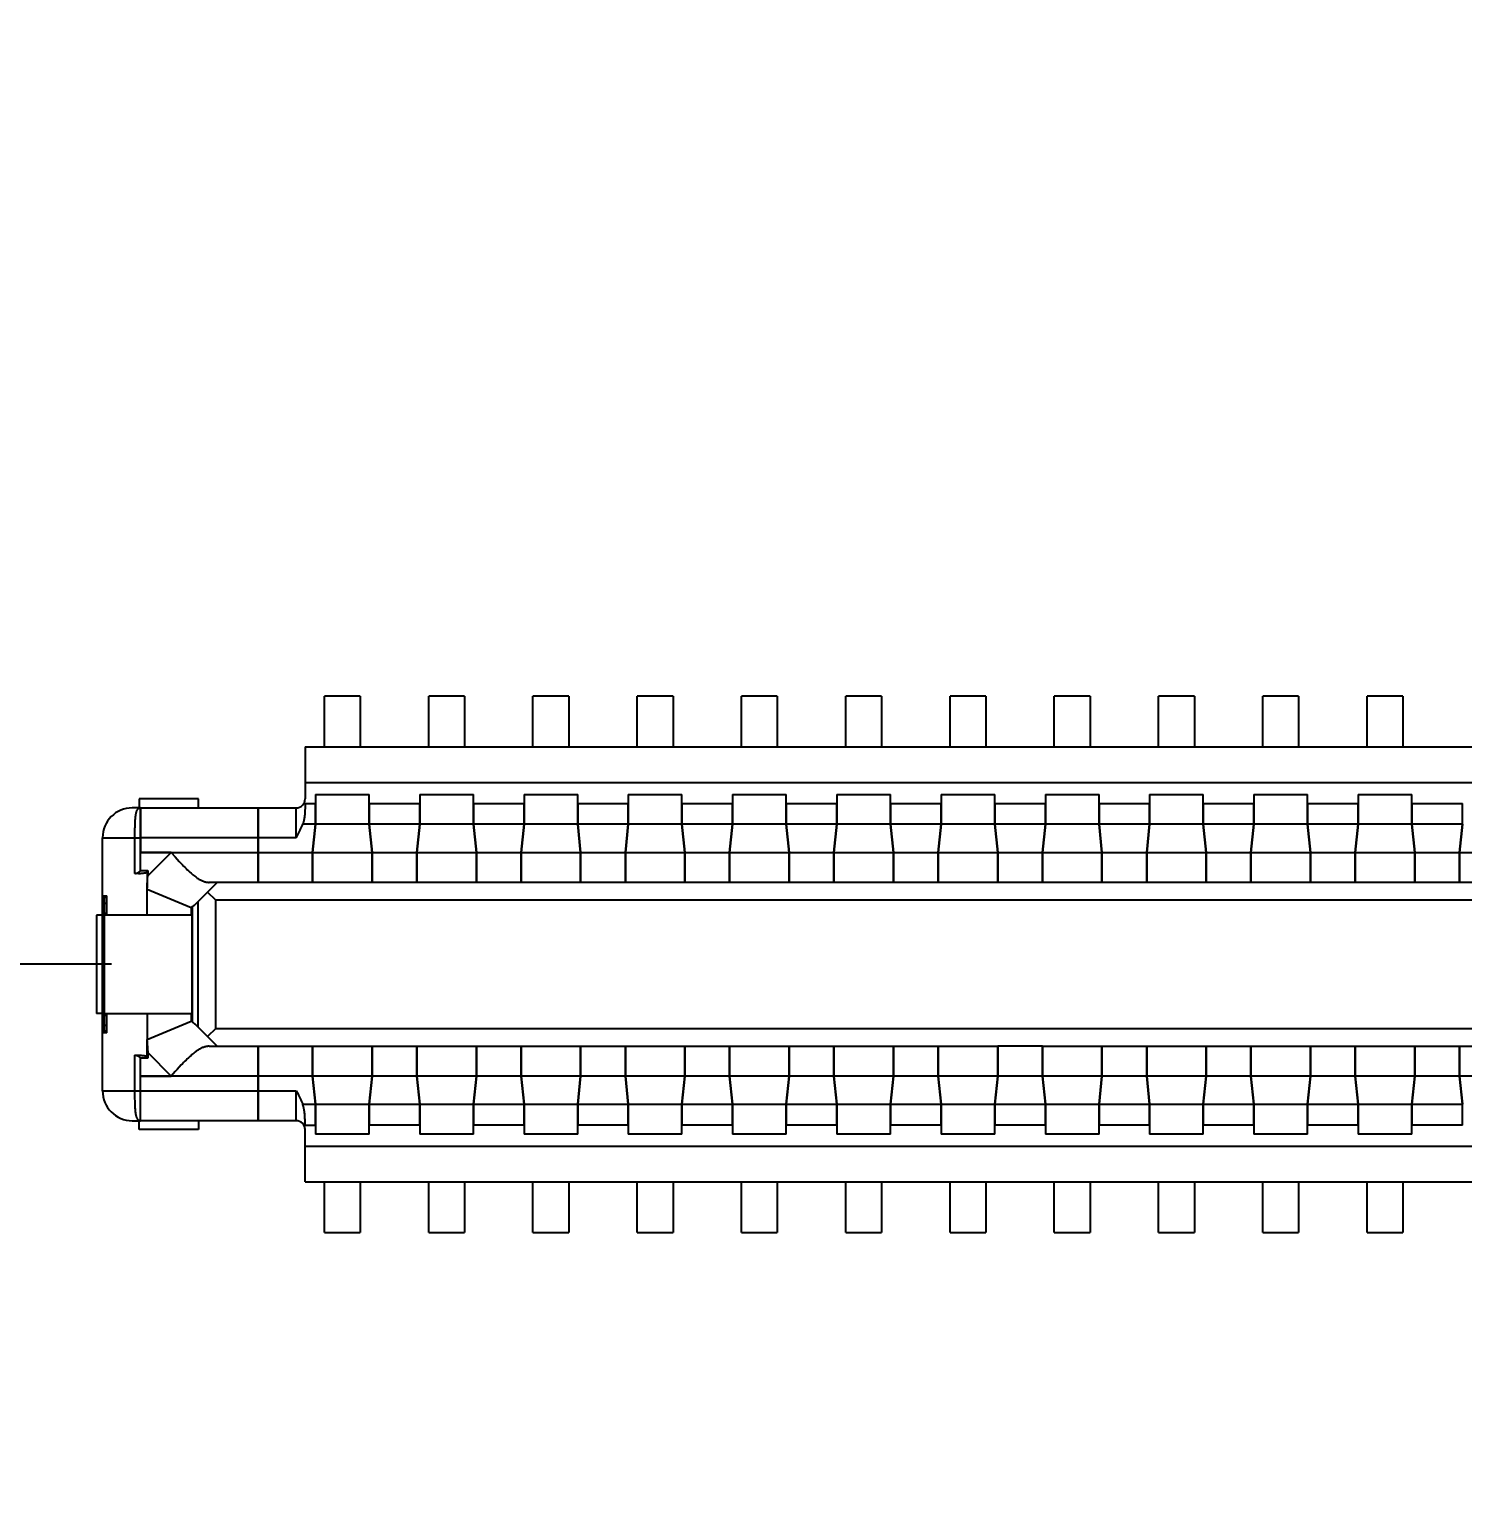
# Model space of a CAD drawing. Header units: millimetres. Extents: x 0 to 210, y 0 to 297.
# Drawn here: x 64.499 to 69.309, y 196.521 to 201.479 of the extents above; entities that cross this region are included whole.
import ezdxf

# ---------------------------------------------------------------- set-up
doc = ezdxf.new("R2010")
doc.units = ezdxf.units.MM
doc.header["$LTSCALE"] = 19.36
doc.layers.get('0').update_dxf_attribs({"linetype": 'CONTINUOUS'})
for name, color, linetype in [('BLACK', 7, 'CONTINUOUS'), ('INTFCLR_2848', 7, 'CONTINUOUS'), ('INTFCLR_6624', 7, 'CONTINUOUS')]:
    doc.layers.add(name, color=color, linetype=linetype)
doc.styles.get("Standard").update_dxf_attribs({"font": 'simplex.shx', "width": 0.8})
doc.dimstyles.new('DIMSTYLE_1', dxfattribs={"dimtxt": 3, "dimasz": 3, "dimexe": 2, "dimexo": 0.35, "dimgap": 0.75, "dimtad": 1, "dimzin": 0, "dimdsep": 46, "dimtxsty": 'Standard', "dimcen": 0.09, "dimazin": 0, "dimtp": 0.01, "dimtm": 0.01, "dimtfac": 1, "dimtofl": 0, "dimtmove": 0, "dimatfit": 3, "dimfxl": 0, "dimtolj": 1, "dimtzin": 0, "dimarcsym": 0})

# ---------------------------------------------------------------- blocks, each defined once
blk = doc.blocks.new('_FILLED')
at = {"color": 0, "linetype": 'ByBlock'}
blk.add_solid([(0, 0), (-1, 0.1333), (-1, -0.1333)], dxfattribs=at)
blk = doc.blocks.new('*D24')
at = {"color": 2}
for p, q in [((60.9636, 215.3428), (60.9636, 186.6811)), ((73.9736, 196.671), (73.9736, 186.6811)), ((60.9636, 186.6811), (60.9636, 183.9311)), ((73.9736, 186.6811), (73.9736, 183.9311)), ((67.4686, 185.9311), (43.5554, 185.9311)), ((60.9636, 185.9311), (67.4686, 185.9311)), ((73.9736, 185.9311), (67.4686, 185.9311))]:
    blk.add_line(p, q, dxfattribs=at)
at = {"color": 2, "xscale": 3, "yscale": 3, "zscale": 3, "rotation": 180}
blk.add_blockref('_FILLED', (60.9636, 185.9311), dxfattribs=at)
at = {"color": 2, "xscale": 3, "yscale": 3, "zscale": 3}
blk.add_blockref('_FILLED', (73.9736, 185.9311), dxfattribs=at)
blk = doc.blocks.new('*D35')
at = {"color": 2}
for p, q in [((60.9636, 215.3428), (60.9636, 176.3777)), ((74.4686, 210.347), (74.4686, 176.3777)), ((60.9636, 176.3777), (60.9636, 173.6277)), ((74.4686, 176.3777), (74.4686, 173.6277)), ((60.9636, 175.6277), (43.6359, 175.6277)), ((43.6359, 175.6277), (67.7161, 175.6277)), ((79.4686, 175.6277), (67.7161, 175.6277)), ((74.4686, 175.6277), (79.4686, 175.6277))]:
    blk.add_line(p, q, dxfattribs=at)
at = {"color": 2, "xscale": 3, "yscale": 3, "zscale": 3}
blk.add_blockref('_FILLED', (60.9636, 175.6277), dxfattribs=at)
at = {"color": 2, "xscale": 3, "yscale": 3, "zscale": 3, "rotation": 180}
blk.add_blockref('_FILLED', (74.4686, 175.6277), dxfattribs=at)
blk = doc.blocks.new('*D810')
at = {"color": 2}
for p, q in [((50.8932, 220.021), (50.8932, 209.181)), ((61.9636, 220.021), (51.6432, 220.021)), ((50.8932, 198.341), (50.8932, 209.181)), ((64.7736, 198.341), (51.6432, 198.341))]:
    blk.add_line(p, q, dxfattribs=at)
at = {"color": 2, "xscale": 3, "yscale": 3, "zscale": 3}
for p, rotation in [((50.8932, 220.021), 90), ((50.8932, 198.341), 270)]:
    blk.add_blockref('_FILLED', p, dxfattribs=dict(at, rotation=rotation))

msp = doc.modelspace()

# ---------------------------------------------------------------- linework, layer by layer
at = {"layer": 'BLACK', "color": 7}
for p, q in [((65.4236, 199.071), (65.4236, 198.896)), ((65.4236, 199.071), (72.3236, 199.071)), ((65.4236, 198.951), (72.3236, 198.951)), ((64.8711, 198.866), (64.8436, 198.866)), ((64.8667, 198.8647), (64.8656, 198.8642)), ((64.8711, 198.866), (64.8692, 198.8655)), ((64.8711, 198.656), (64.8711, 198.866)), ((65.2661, 198.866), (65.2661, 198.616)), ((65.2661, 198.866), (65.3936, 198.866)), ((65.4196, 198.881), (65.4586, 198.881)), ((65.4586, 198.811), (65.4586, 198.881)), ((65.6386, 198.881), (65.6386, 198.811)), ((65.6386, 198.881), (65.8086, 198.881)), ((65.8086, 198.811), (65.8086, 198.881)), ((65.9886, 198.881), (65.9886, 198.811)), ((65.9886, 198.881), (66.1586, 198.881)), ((66.1586, 198.811), (66.1586, 198.881)), ((66.3386, 198.881), (66.3386, 198.811)), ((66.3386, 198.881), (66.5086, 198.881)), ((66.5086, 198.811), (66.5086, 198.881)), ((66.6886, 198.881), (66.6886, 198.811)), ((66.6886, 198.881), (66.8586, 198.881)), ((66.8586, 198.811), (66.8586, 198.881)), ((67.0386, 198.881), (67.0386, 198.811)), ((67.0386, 198.881), (67.2086, 198.881)), ((67.2086, 198.811), (67.2086, 198.881)), ((67.3886, 198.881), (67.3886, 198.811)), ((67.3886, 198.881), (67.5586, 198.881)), ((67.5586, 198.811), (67.5586, 198.881)), ((67.7386, 198.881), (67.7386, 198.811)), ((67.7386, 198.881), (67.9086, 198.881)), ((67.9086, 198.811), (67.9086, 198.881)), ((68.0886, 198.881), (68.0886, 198.811)), ((68.0886, 198.881), (68.2586, 198.881)), ((68.2586, 198.811), (68.2586, 198.881)), ((68.4386, 198.881), (68.4386, 198.811)), ((68.4386, 198.881), (68.6086, 198.881)), ((68.6086, 198.811), (68.6086, 198.881)), ((68.7886, 198.881), (68.7886, 198.811)), ((68.7886, 198.881), (68.9586, 198.881)), ((68.9586, 198.811), (68.9586, 198.881)), ((69.1386, 198.881), (69.1386, 198.811)), ((69.1386, 198.881), (69.3086, 198.881)), ((69.3086, 198.811), (69.3086, 198.881)), ((65.4586, 198.811), (65.4486, 198.716)), ((65.6486, 198.716), (65.6386, 198.811)), ((65.8086, 198.811), (65.7986, 198.716)), ((65.9986, 198.716), (65.9886, 198.811)), ((66.1586, 198.811), (66.1486, 198.716)), ((66.3486, 198.716), (66.3386, 198.811)), ((66.5086, 198.811), (66.4986, 198.716)), ((66.6986, 198.716), (66.6886, 198.811)), ((66.8586, 198.811), (66.8486, 198.716)), ((67.0486, 198.716), (67.0386, 198.811)), ((67.2086, 198.811), (67.1986, 198.716)), ((67.3986, 198.716), (67.3886, 198.811)), ((67.5586, 198.811), (67.5486, 198.716)), ((67.7486, 198.716), (67.7386, 198.811)), ((67.9086, 198.811), (67.8986, 198.716)), ((68.0986, 198.716), (68.0886, 198.811)), ((68.2586, 198.811), (68.2486, 198.716)), ((68.4486, 198.716), (68.4386, 198.811)), ((68.6086, 198.811), (68.5986, 198.716)), ((68.7986, 198.716), (68.7886, 198.811)), ((68.9586, 198.811), (68.9486, 198.716)), ((69.1486, 198.716), (69.1386, 198.811)), ((69.3086, 198.811), (69.2986, 198.716)), ((64.7436, 197.916), (64.7436, 198.766)), ((65.3936, 198.766), (65.3987, 198.7753)), ((65.3987, 198.7753), (65.4012, 198.78)), ((64.974, 198.716), (64.8711, 198.716)), ((64.974, 198.716), (64.9874, 198.7012)), ((65.4486, 198.616), (65.4486, 198.716)), ((65.6486, 198.716), (65.6486, 198.616)), ((65.7986, 198.616), (65.7986, 198.716)), ((65.9986, 198.716), (65.9986, 198.616)), ((66.1486, 198.616), (66.1486, 198.716)), ((66.3486, 198.716), (66.3486, 198.616)), ((66.4986, 198.616), (66.4986, 198.716)), ((66.6986, 198.716), (66.6986, 198.616)), ((66.8486, 198.616), (66.8486, 198.716)), ((67.0486, 198.716), (67.0486, 198.616)), ((67.1986, 198.616), (67.1986, 198.716)), ((67.3986, 198.716), (67.3986, 198.616)), ((67.5486, 198.616), (67.5486, 198.716)), ((67.7486, 198.716), (67.7486, 198.616)), ((67.8986, 198.616), (67.8986, 198.716)), ((68.0986, 198.716), (68.0986, 198.616)), ((68.2486, 198.616), (68.2486, 198.716)), ((68.4486, 198.716), (68.4486, 198.616)), ((68.5986, 198.616), (68.5986, 198.716)), ((68.7986, 198.716), (68.7986, 198.616)), ((68.9486, 198.616), (68.9486, 198.716)), ((69.1486, 198.716), (69.1486, 198.616)), ((69.2986, 198.616), (69.2986, 198.716)), ((64.8644, 198.646), (64.8511, 198.646)), ((64.8644, 198.646), (64.8711, 198.6463)), ((64.8936, 198.65), (64.8936, 198.5974)), ((64.894, 198.613), (64.8943, 198.6175)), ((64.8943, 198.6175), (64.8949, 198.6275)), ((64.8949, 198.6275), (64.8956, 198.6376)), ((65.1286, 198.616), (65.0557, 198.5431)), ((65.4486, 198.616), (65.2661, 198.616)), ((65.7986, 198.616), (65.6486, 198.616)), ((66.1486, 198.616), (65.9986, 198.616)), ((66.4986, 198.616), (66.3486, 198.616)), ((66.8486, 198.616), (66.6986, 198.616)), ((67.1986, 198.616), (67.0486, 198.616)), ((67.5486, 198.616), (67.3986, 198.616)), ((67.8986, 198.616), (67.7486, 198.616)), ((68.2486, 198.616), (68.0986, 198.616)), ((68.5986, 198.616), (68.4486, 198.616)), ((68.9486, 198.616), (68.7986, 198.616)), ((69.2986, 198.616), (69.1486, 198.616)), ((64.7486, 198.566), (64.7436, 198.571)), ((64.7436, 198.571), (64.7586, 198.571)), ((64.7486, 198.506), (64.7486, 198.566)), ((64.7486, 198.566), (64.7586, 198.566)), ((64.7586, 198.5105), (64.7586, 198.571)), ((64.8936, 198.5932), (64.8937, 198.5974)), ((64.8936, 198.506), (64.8936, 198.5932)), ((64.8936, 198.5932), (65.0407, 198.5322)), ((65.1236, 198.556), (65.0961, 198.5835)), ((64.7486, 198.506), (64.7586, 198.516)), ((65.0407, 198.5322), (65.0454, 198.535)), ((65.0407, 198.5322), (65.0407, 198.506)), ((65.0636, 198.551), (65.0636, 198.131)), ((64.7486, 198.506), (64.7499, 198.506)), ((64.7517, 198.5076), (64.749, 198.506)), ((64.7486, 198.176), (64.7486, 198.116)), ((64.7586, 198.166), (64.7486, 198.176)), ((64.7499, 198.176), (64.7486, 198.176)), ((64.7517, 198.1744), (64.749, 198.176)), ((64.7586, 198.111), (64.7586, 198.1716)), ((64.8936, 198.176), (64.8936, 198.0889)), ((65.0407, 198.176), (65.0407, 198.1498)), ((64.7436, 198.111), (64.7486, 198.116)), ((64.7586, 198.116), (64.7486, 198.116)), ((64.8936, 198.0889), (65.0407, 198.1498)), ((65.0407, 198.1498), (65.0454, 198.1471)), ((65.0557, 198.139), (65.1286, 198.066)), ((65.1236, 198.126), (65.0961, 198.0985)), ((64.7586, 198.111), (64.7436, 198.111)), ((64.8937, 198.0846), (64.8936, 198.0889)), ((64.8936, 198.032), (64.8936, 198.0846)), ((64.8942, 198.0666), (64.8947, 198.0579)), ((64.8511, 198.036), (64.8511, 197.9074)), ((64.8511, 198.036), (64.8644, 198.036)), ((64.8644, 198.036), (64.8711, 198.0358)), ((64.8711, 197.816), (64.8711, 198.026)), ((64.8947, 198.0579), (64.8956, 198.0445)), ((65.2661, 198.066), (65.2661, 197.816)), ((65.2661, 198.066), (65.4486, 198.066)), ((65.4486, 197.966), (65.4486, 198.066)), ((65.6486, 198.066), (65.6486, 197.966)), ((65.6486, 198.066), (65.7986, 198.066)), ((65.7986, 197.966), (65.7986, 198.066)), ((65.9986, 198.066), (65.9986, 197.966)), ((65.9986, 198.066), (66.1486, 198.066)), ((66.1486, 197.966), (66.1486, 198.066)), ((66.3486, 198.066), (66.3486, 197.966)), ((66.3486, 198.066), (66.4986, 198.066)), ((66.4986, 197.966), (66.4986, 198.066)), ((66.6986, 198.066), (66.6986, 197.966)), ((66.6986, 198.066), (66.8486, 198.066)), ((66.8486, 197.966), (66.8486, 198.066)), ((67.0486, 198.066), (67.0486, 197.966)), ((67.0486, 198.066), (67.1986, 198.066)), ((67.1986, 197.966), (67.1986, 198.066)), ((67.3986, 198.066), (67.3986, 197.966)), ((67.3986, 198.066), (67.5486, 198.066)), ((67.5486, 197.966), (67.5486, 198.066)), ((67.7486, 198.066), (67.7486, 197.966)), ((67.8986, 198.066), (67.7486, 198.066)), ((67.8986, 197.966), (67.8986, 198.066)), ((68.0986, 198.066), (68.0986, 197.966)), ((68.0986, 198.066), (68.2486, 198.066)), ((68.2486, 197.966), (68.2486, 198.066)), ((68.4486, 198.066), (68.4486, 197.966)), ((68.4486, 198.066), (68.5986, 198.066)), ((68.5986, 197.966), (68.5986, 198.066)), ((68.7986, 198.066), (68.7986, 197.966)), ((68.7986, 198.066), (68.9486, 198.066)), ((68.9486, 197.966), (68.9486, 198.066)), ((69.1486, 198.066), (69.1486, 197.966)), ((69.1486, 198.066), (69.2986, 198.066)), ((69.2986, 197.966), (69.2986, 198.066)), ((64.8711, 197.966), (64.974, 197.966)), ((65.4486, 197.966), (65.4586, 197.871)), ((65.6386, 197.871), (65.6486, 197.966)), ((65.7986, 197.966), (65.8086, 197.871)), ((65.9886, 197.871), (65.9986, 197.966)), ((66.1486, 197.966), (66.1586, 197.871)), ((66.3386, 197.871), (66.3486, 197.966)), ((66.4986, 197.966), (66.5086, 197.871)), ((66.6886, 197.871), (66.6986, 197.966)), ((66.8486, 197.966), (66.8586, 197.871)), ((67.0386, 197.871), (67.0486, 197.966)), ((67.1986, 197.966), (67.2086, 197.871)), ((67.3886, 197.871), (67.3986, 197.966)), ((67.5486, 197.966), (67.5586, 197.871)), ((67.7386, 197.871), (67.7486, 197.966)), ((67.8986, 197.966), (67.9086, 197.871)), ((68.0886, 197.871), (68.0986, 197.966)), ((68.2486, 197.966), (68.2586, 197.871)), ((68.4386, 197.871), (68.4486, 197.966)), ((68.5986, 197.966), (68.6086, 197.871)), ((68.7886, 197.871), (68.7986, 197.966)), ((68.9486, 197.966), (68.9586, 197.871)), ((69.1386, 197.871), (69.1486, 197.966)), ((69.2986, 197.966), (69.3086, 197.871)), ((65.3936, 197.916), (65.3987, 197.9068)), ((65.4586, 197.801), (65.4586, 197.871)), ((65.6386, 197.871), (65.6386, 197.801)), ((65.8086, 197.801), (65.8086, 197.871)), ((65.9886, 197.871), (65.9886, 197.801)), ((66.1586, 197.801), (66.1586, 197.871)), ((66.3386, 197.871), (66.3386, 197.801)), ((66.5086, 197.801), (66.5086, 197.871)), ((66.6886, 197.871), (66.6886, 197.801)), ((66.8586, 197.801), (66.8586, 197.871)), ((67.0386, 197.871), (67.0386, 197.801)), ((67.2086, 197.801), (67.2086, 197.871)), ((67.3886, 197.871), (67.3886, 197.801)), ((67.5586, 197.801), (67.5586, 197.871)), ((67.7386, 197.871), (67.7386, 197.801)), ((67.9086, 197.801), (67.9086, 197.871)), ((68.0886, 197.871), (68.0886, 197.801)), ((68.2586, 197.801), (68.2586, 197.871)), ((68.4386, 197.871), (68.4386, 197.801)), ((68.6086, 197.801), (68.6086, 197.871)), ((68.7886, 197.871), (68.7886, 197.801)), ((68.9586, 197.801), (68.9586, 197.871)), ((69.1386, 197.871), (69.1386, 197.801)), ((69.3086, 197.801), (69.3086, 197.871)), ((64.8436, 197.816), (64.8711, 197.816)), ((64.8692, 197.8165), (64.8711, 197.816)), ((65.3936, 197.816), (65.2661, 197.816)), ((65.4196, 197.801), (65.4586, 197.801)), ((65.4236, 197.801), (65.4235, 197.8085)), ((65.4236, 197.611), (65.4236, 197.786)), ((65.8086, 197.801), (65.6386, 197.801)), ((66.1586, 197.801), (65.9886, 197.801)), ((66.5086, 197.801), (66.3386, 197.801)), ((66.8586, 197.801), (66.6886, 197.801)), ((67.2086, 197.801), (67.0386, 197.801)), ((67.5586, 197.801), (67.3886, 197.801)), ((67.9086, 197.801), (67.7386, 197.801)), ((68.2586, 197.801), (68.0886, 197.801)), ((68.6086, 197.801), (68.4386, 197.801)), ((68.9586, 197.801), (68.7886, 197.801)), ((69.3086, 197.801), (69.1386, 197.801)), ((65.4236, 197.731), (72.3236, 197.731)), ((65.4236, 197.611), (72.3236, 197.611))]:
    msp.add_line(p, q, dxfattribs=at)
at = {"layer": 'BLACK', "color": 9}
for p, q in [((65.3936, 198.766), (65.3936, 198.866)), ((65.4586, 198.811), (65.4156, 198.811)), ((65.8086, 198.811), (65.6386, 198.811)), ((66.1586, 198.811), (65.9886, 198.811)), ((66.5086, 198.811), (66.3386, 198.811)), ((66.8586, 198.811), (66.6886, 198.811)), ((67.2086, 198.811), (67.0386, 198.811)), ((67.5586, 198.811), (67.3886, 198.811)), ((67.9086, 198.811), (67.7386, 198.811)), ((68.2586, 198.811), (68.0886, 198.811)), ((68.6086, 198.811), (68.4386, 198.811)), ((68.9586, 198.811), (68.7886, 198.811)), ((69.3086, 198.811), (69.1386, 198.811)), ((64.7436, 198.766), (64.8711, 198.766)), ((65.3936, 198.766), (65.2661, 198.766)), ((64.974, 198.716), (64.8956, 198.6376)), ((65.2661, 198.716), (65.4486, 198.716)), ((65.6486, 198.716), (65.7986, 198.716)), ((65.9986, 198.716), (66.1486, 198.716)), ((66.3486, 198.716), (66.4986, 198.716)), ((66.6986, 198.716), (66.8486, 198.716)), ((67.0486, 198.716), (67.1986, 198.716)), ((67.3986, 198.716), (67.5486, 198.716)), ((67.7486, 198.716), (67.8986, 198.716)), ((68.0986, 198.716), (68.2486, 198.716)), ((68.4486, 198.716), (68.5986, 198.716)), ((68.7986, 198.716), (68.9486, 198.716)), ((69.1486, 198.716), (69.2986, 198.716)), ((64.8711, 198.656), (64.8956, 198.656)), ((64.8956, 198.656), (64.8956, 198.6376)), ((64.7486, 198.546), (64.7586, 198.546)), ((65.0454, 198.1471), (65.0454, 198.535)), ((65.1236, 198.126), (65.1236, 198.556)), ((72.6236, 198.556), (65.1236, 198.556)), ((64.7436, 198.506), (64.748, 198.506)), ((64.7436, 198.4671), (64.7486, 198.4714)), ((64.7486, 198.4107), (64.7436, 198.4063)), ((64.7486, 198.376), (64.7436, 198.376)), ((64.7436, 198.306), (64.7486, 198.306)), ((64.7436, 198.2757), (64.7486, 198.2714)), ((64.7486, 198.2107), (64.7436, 198.215)), ((64.7436, 198.176), (64.748, 198.176)), ((64.7586, 198.136), (64.7486, 198.136)), ((65.1236, 198.126), (72.6236, 198.126)), ((64.8956, 198.026), (64.8711, 198.026)), ((64.8956, 198.0445), (64.8956, 198.026)), ((64.8956, 198.0445), (64.974, 197.966)), ((65.4486, 197.966), (65.2661, 197.966)), ((65.7986, 197.966), (65.6486, 197.966)), ((66.1486, 197.966), (65.9986, 197.966)), ((66.4986, 197.966), (66.3486, 197.966)), ((66.8486, 197.966), (66.6986, 197.966)), ((67.1986, 197.966), (67.0486, 197.966)), ((67.5486, 197.966), (67.3986, 197.966)), ((67.8986, 197.966), (67.7486, 197.966)), ((68.2486, 197.966), (68.0986, 197.966)), ((68.5986, 197.966), (68.4486, 197.966)), ((68.9486, 197.966), (68.7986, 197.966)), ((69.2986, 197.966), (69.1486, 197.966)), ((64.7436, 197.916), (64.8711, 197.916)), ((65.2661, 197.916), (65.3936, 197.916)), ((65.3936, 197.816), (65.3936, 197.916)), ((65.4156, 197.871), (65.4586, 197.871)), ((65.6386, 197.871), (65.8086, 197.871)), ((65.9886, 197.871), (66.1586, 197.871)), ((66.3386, 197.871), (66.5086, 197.871)), ((66.6886, 197.871), (66.8586, 197.871)), ((67.0386, 197.871), (67.2086, 197.871)), ((67.3886, 197.871), (67.5586, 197.871)), ((67.7386, 197.871), (67.9086, 197.871)), ((68.0886, 197.871), (68.2586, 197.871)), ((68.4386, 197.871), (68.6086, 197.871)), ((68.7886, 197.871), (68.9586, 197.871)), ((69.1386, 197.871), (69.3086, 197.871))]:
    msp.add_line(p, q, dxfattribs=at)
at = {"layer": 'BLACK', "color": 7}
for points in [[(64.8656, 198.8642), (64.8654, 198.8641), (64.8651, 198.864), (64.8649, 198.8639), (64.8646, 198.8638), (64.8644, 198.8636), (64.8642, 198.8635), (64.8639, 198.8634), (64.8637, 198.8632), (64.8635, 198.8631), (64.8632, 198.8629), (64.863, 198.8627), (64.8628, 198.8626), (64.8626, 198.8624), (64.8624, 198.8622), (64.8622, 198.8621), (64.8619, 198.8619), (64.8617, 198.8617), (64.8615, 198.8615), (64.8613, 198.8613), (64.8611, 198.8611), (64.861, 198.8609), (64.8608, 198.8607), (64.8606, 198.8605), (64.8604, 198.8602), (64.8602, 198.86), (64.8601, 198.8598), (64.8599, 198.8596), (64.8597, 198.8593), (64.8596, 198.8591)], [(65.4236, 198.881), (65.4235, 198.8736), (65.4235, 198.8699), (65.4234, 198.8662), (65.4233, 198.8625), (65.4232, 198.8587), (65.4231, 198.855), (65.4229, 198.8513), (65.4227, 198.8485), (65.4224, 198.8457), (65.4222, 198.8429), (65.4219, 198.8401), (65.4216, 198.8372), (65.4212, 198.8344), (65.4208, 198.8316), (65.4205, 198.8297), (65.4202, 198.8278), (65.4198, 198.8259), (65.4194, 198.824), (65.419, 198.8221), (65.4185, 198.8202), (65.418, 198.8184), (65.4175, 198.8165), (65.4169, 198.8147), (65.4163, 198.8128), (65.4156, 198.811)], [(64.8596, 198.8591), (64.859, 198.8581), (64.8584, 198.8571), (64.8579, 198.8561), (64.8574, 198.855), (64.857, 198.8539), (64.8567, 198.8528), (64.8562, 198.8512), (64.8557, 198.8496), (64.8553, 198.848), (64.855, 198.8463), (64.8547, 198.8447), (64.8542, 198.842), (64.8539, 198.8394), (64.8535, 198.8367), (64.8532, 198.834), (64.853, 198.8313), (64.8528, 198.8286), (64.8526, 198.8259), (64.8524, 198.8232), (64.8521, 198.8178), (64.8519, 198.8124), (64.8517, 198.807), (64.8515, 198.8016), (64.8514, 198.7961), (64.8513, 198.7886), (64.8512, 198.7811), (64.8511, 198.7736), (64.8511, 198.646)], [(65.4012, 198.78), (65.4024, 198.7823), (65.4036, 198.7846), (65.4048, 198.787), (65.406, 198.7893), (65.4072, 198.7917), (65.4083, 198.7941), (65.4095, 198.7965), (65.4106, 198.7989), (65.4116, 198.8013), (65.4127, 198.8037), (65.4137, 198.8061), (65.4147, 198.8086), (65.4156, 198.811)], [(64.9874, 198.7012), (64.9942, 198.6937), (65.0009, 198.6864), (65.0078, 198.6791), (65.0117, 198.6749), (65.0157, 198.6708), (65.0198, 198.6666), (65.0239, 198.6626), (65.028, 198.6585), (65.0322, 198.6546), (65.0364, 198.6507), (65.0407, 198.6469), (65.0438, 198.6442), (65.047, 198.6416), (65.0502, 198.639), (65.0534, 198.6365), (65.0567, 198.6341), (65.0592, 198.6323), (65.0617, 198.6306), (65.0643, 198.6289), (65.0669, 198.6273), (65.0695, 198.6258), (65.0722, 198.6243), (65.0747, 198.6231), (65.0771, 198.6219), (65.0796, 198.6208), (65.0822, 198.6198), (65.0847, 198.6189), (65.0874, 198.6181), (65.0894, 198.6176), (65.0915, 198.6171), (65.0936, 198.6167), (65.0957, 198.6164), (65.0978, 198.6162), (65.0999, 198.6161), (65.1021, 198.616)], [(64.8546, 198.646), (64.855, 198.646), (64.8553, 198.6461), (64.8557, 198.6461), (64.856, 198.6461), (64.8563, 198.6462), (64.8567, 198.6463), (64.857, 198.6463), (64.8573, 198.6464), (64.8577, 198.6465), (64.858, 198.6466), (64.8583, 198.6467), (64.8587, 198.6469), (64.8593, 198.6471), (64.8598, 198.6473), (64.8604, 198.6475), (64.8609, 198.6478), (64.8615, 198.648), (64.862, 198.6483), (64.8626, 198.6486), (64.8631, 198.6489), (64.8637, 198.6492), (64.8643, 198.6495), (64.8649, 198.6499), (64.8655, 198.6502), (64.866, 198.6506), (64.8666, 198.651), (64.8671, 198.6513), (64.8677, 198.6517), (64.868, 198.6519), (64.8682, 198.6521), (64.8685, 198.6523), (64.8688, 198.6526), (64.869, 198.6528), (64.8693, 198.653), (64.8696, 198.6533), (64.8698, 198.6535), (64.8699, 198.6537), (64.8701, 198.6538), (64.8702, 198.6539), (64.8703, 198.6541), (64.8704, 198.6542), (64.8705, 198.6544), (64.8706, 198.6545), (64.8707, 198.6547), (64.8708, 198.6549), (64.8709, 198.655), (64.8709, 198.6552), (64.871, 198.6553), (64.871, 198.6555), (64.8711, 198.6557), (64.8711, 198.6559), (64.8711, 198.656)], [(64.8711, 198.6463), (64.8725, 198.6464), (64.8739, 198.6465), (64.8753, 198.6466), (64.8767, 198.6468), (64.8781, 198.6469), (64.8795, 198.6471), (64.8809, 198.6473), (64.8823, 198.6475), (64.8842, 198.6478), (64.8861, 198.648), (64.888, 198.6483), (64.8899, 198.6487), (64.8918, 198.649), (64.8936, 198.6493)], [(64.8951, 198.6549), (64.8949, 198.6545), (64.8948, 198.6541), (64.8946, 198.6537), (64.8944, 198.6533), (64.8943, 198.653), (64.8942, 198.6528), (64.8942, 198.6527), (64.8941, 198.6525), (64.8941, 198.6524), (64.894, 198.6522), (64.894, 198.6521), (64.8939, 198.6519), (64.8939, 198.6518), (64.8938, 198.6517), (64.8938, 198.6515), (64.8938, 198.6514), (64.8937, 198.6512), (64.8937, 198.6511), (64.8937, 198.6509), (64.8936, 198.6508), (64.8936, 198.6506), (64.8936, 198.6505), (64.8936, 198.6503), (64.8936, 198.6502), (64.8936, 198.65)], [(64.8937, 198.5974), (64.8937, 198.5997), (64.8937, 198.6019), (64.8937, 198.6041), (64.8938, 198.6063), (64.8938, 198.6086), (64.8939, 198.6108), (64.894, 198.613)], [(64.8956, 198.656), (64.8954, 198.6556), (64.8951, 198.6549)], [(65.0454, 198.535), (65.0461, 198.5355), (65.0468, 198.536), (65.0476, 198.5365), (65.0483, 198.537), (65.0488, 198.5374), (65.0493, 198.5377), (65.0498, 198.5381), (65.0504, 198.5385), (65.0509, 198.5389), (65.0514, 198.5393), (65.0519, 198.5397), (65.0524, 198.5401), (65.0528, 198.5405), (65.0533, 198.5409), (65.0538, 198.5413), (65.0543, 198.5418), (65.0547, 198.5422), (65.0552, 198.5426), (65.0557, 198.5431)], [(64.7586, 198.5105), (64.7581, 198.5103), (64.7576, 198.5102), (64.7572, 198.51), (64.7567, 198.5098), (64.7563, 198.5097), (64.7559, 198.5095), (64.7555, 198.5094), (64.7551, 198.5092), (64.7547, 198.5091), (64.7544, 198.5089), (64.754, 198.5087), (64.7536, 198.5086), (64.7532, 198.5084), (64.7528, 198.5082), (64.7525, 198.508), (64.7521, 198.5078), (64.7517, 198.5076)], [(64.7586, 198.1716), (64.7581, 198.1717), (64.7576, 198.1719), (64.7572, 198.1721), (64.7567, 198.1722), (64.7563, 198.1724), (64.7559, 198.1725), (64.7555, 198.1727), (64.7551, 198.1728), (64.7547, 198.173), (64.7544, 198.1732), (64.754, 198.1733), (64.7536, 198.1735), (64.7532, 198.1737), (64.7528, 198.1739), (64.7525, 198.174), (64.7521, 198.1742), (64.7517, 198.1744)], [(65.0454, 198.1471), (65.0461, 198.1466), (65.0468, 198.1461), (65.0476, 198.1456), (65.0483, 198.1451), (65.0488, 198.1447), (65.0493, 198.1443), (65.0498, 198.1439), (65.0504, 198.1436), (65.0509, 198.1432), (65.0514, 198.1428), (65.0519, 198.1424), (65.0524, 198.142), (65.0528, 198.1416), (65.0533, 198.1411), (65.0538, 198.1407), (65.0543, 198.1403), (65.0547, 198.1399), (65.0552, 198.1394), (65.0557, 198.139)], [(64.8936, 198.0846), (64.8936, 198.0826), (64.8936, 198.0806), (64.8936, 198.0786), (64.8937, 198.0766), (64.8938, 198.0746), (64.8938, 198.0726), (64.8939, 198.0706), (64.8942, 198.0666)], [(64.8546, 198.036), (64.855, 198.036), (64.8553, 198.036), (64.8557, 198.036), (64.856, 198.0359), (64.8563, 198.0359), (64.8567, 198.0358), (64.857, 198.0357), (64.8573, 198.0356), (64.8577, 198.0355), (64.858, 198.0354), (64.8583, 198.0353), (64.8587, 198.0352), (64.8593, 198.035), (64.8598, 198.0348), (64.8604, 198.0345), (64.8609, 198.0343), (64.8615, 198.034), (64.862, 198.0337), (64.8626, 198.0335), (64.8631, 198.0332), (64.8637, 198.0329), (64.8643, 198.0325), (64.8649, 198.0322), (64.8655, 198.0318), (64.866, 198.0315), (64.8666, 198.0311), (64.8671, 198.0307), (64.8677, 198.0303), (64.868, 198.0301), (64.8682, 198.0299), (64.8685, 198.0297), (64.8688, 198.0295), (64.869, 198.0293), (64.8693, 198.029), (64.8696, 198.0288), (64.8698, 198.0285), (64.8699, 198.0284), (64.8701, 198.0282), (64.8702, 198.0281), (64.8703, 198.028), (64.8704, 198.0278), (64.8705, 198.0277), (64.8706, 198.0275), (64.8707, 198.0274), (64.8708, 198.0272), (64.8709, 198.027), (64.8709, 198.0269), (64.871, 198.0267), (64.871, 198.0265), (64.8711, 198.0264), (64.8711, 198.0262), (64.8711, 198.026)], [(64.8711, 198.0358), (64.8725, 198.0357), (64.8739, 198.0356), (64.8753, 198.0354), (64.8767, 198.0353), (64.8784, 198.0351), (64.8801, 198.0349), (64.8818, 198.0346), (64.8835, 198.0344), (64.8852, 198.0341), (64.8869, 198.0339), (64.8886, 198.0336), (64.8903, 198.0333), (64.8919, 198.033), (64.8936, 198.0327)], [(64.8936, 198.032), (64.8936, 198.0319), (64.8936, 198.0317), (64.8936, 198.0316), (64.8936, 198.0314), (64.8936, 198.0313), (64.8937, 198.0311), (64.8937, 198.031), (64.8937, 198.0308), (64.8938, 198.0307), (64.8938, 198.0305), (64.8938, 198.0304), (64.8939, 198.0302), (64.8939, 198.0301), (64.894, 198.03), (64.894, 198.0298), (64.8941, 198.0297), (64.8941, 198.0295), (64.8942, 198.0294), (64.8942, 198.0292), (64.8943, 198.0291), (64.8944, 198.0287), (64.8946, 198.0283), (64.8948, 198.0279), (64.8949, 198.0275), (64.8951, 198.0272), (64.8953, 198.0268), (64.8956, 198.026)], [(65.1021, 198.066), (65.0999, 198.066), (65.0978, 198.0658), (65.0957, 198.0656), (65.0936, 198.0653), (65.0915, 198.0649), (65.0894, 198.0644), (65.0874, 198.0639), (65.0847, 198.0631), (65.0822, 198.0622), (65.0796, 198.0612), (65.0771, 198.0601), (65.0747, 198.059), (65.0722, 198.0577), (65.0695, 198.0563), (65.0669, 198.0547), (65.0643, 198.0531), (65.0617, 198.0515), (65.0592, 198.0497), (65.0567, 198.048), (65.0534, 198.0455), (65.0502, 198.043), (65.047, 198.0405), (65.0438, 198.0378), (65.0407, 198.0352), (65.0364, 198.0314), (65.0322, 198.0275), (65.028, 198.0235), (65.0239, 198.0195), (65.0198, 198.0154), (65.0157, 198.0113), (65.0117, 198.0072), (65.0078, 198.003), (65.0009, 197.9957), (64.9942, 197.9883), (64.9874, 197.9809), (64.974, 197.966)], [(64.8511, 197.9074), (64.8512, 197.8987), (64.8513, 197.8901), (64.8515, 197.8814), (64.8516, 197.8761), (64.8518, 197.8708), (64.8521, 197.8656), (64.8522, 197.862), (64.8524, 197.8585), (64.8527, 197.855), (64.8529, 197.8514), (64.8532, 197.8484), (64.8535, 197.8454), (64.8539, 197.8424), (64.8543, 197.8394), (64.8546, 197.8378), (64.8549, 197.8361), (64.8552, 197.8345), (64.8556, 197.8329), (64.856, 197.8313), (64.8565, 197.8297), (64.8569, 197.8286), (64.8573, 197.8275), (64.8577, 197.8264), (64.8582, 197.8254), (64.8587, 197.8244), (64.8593, 197.8234), (64.8599, 197.8224), (64.8605, 197.8217), (64.8611, 197.821), (64.8617, 197.8204), (64.8624, 197.8198), (64.8631, 197.8192), (64.8639, 197.8187), (64.8648, 197.8182), (64.8656, 197.8178)], [(65.3987, 197.9068), (65.4012, 197.9021), (65.4024, 197.8998), (65.4036, 197.8974), (65.4048, 197.8951), (65.406, 197.8927), (65.4072, 197.8903), (65.4083, 197.888), (65.4095, 197.8856), (65.4106, 197.8832), (65.4116, 197.8808), (65.4127, 197.8784), (65.4137, 197.8759), (65.4147, 197.8735), (65.4156, 197.871)], [(65.4235, 197.8085), (65.4235, 197.8122), (65.4234, 197.8159), (65.4233, 197.8196), (65.4232, 197.8233), (65.4231, 197.827), (65.4229, 197.8307), (65.4227, 197.8335), (65.4224, 197.8364), (65.4222, 197.8392), (65.4219, 197.842), (65.4216, 197.8448), (65.4212, 197.8476), (65.4208, 197.8504), (65.4205, 197.8523), (65.4202, 197.8542), (65.4198, 197.8561), (65.4194, 197.858), (65.419, 197.8599), (65.4185, 197.8618), (65.418, 197.8637), (65.4175, 197.8655), (65.4169, 197.8674), (65.4163, 197.8692), (65.4156, 197.871)]]:
    msp.add_lwpolyline(points, dxfattribs=at)
for centre, radius, start, end in [((64.8436, 198.766), 0.1, 90, 180), ((64.8776, 198.8367), 0.03, 106.2681, 111.3323), ((65.3936, 198.896), 0.03, 270, 360), ((64.8436, 197.916), 0.1, 180, 270), ((64.8776, 197.8453), 0.03, 246.4536, 253.7319), ((65.3936, 197.786), 0.03, 0.0001, 90)]:
    msp.add_arc(centre, radius, start, end, dxfattribs=at)
at = {"layer": 'INTFCLR_2848', "color": 7}
for p, q in [((64.8661, 198.896), (64.8661, 198.866)), ((65.0661, 198.896), (64.8661, 198.896)), ((64.8711, 198.866), (64.8711, 198.716)), ((64.8711, 198.866), (65.2661, 198.866)), ((65.0661, 198.866), (65.0661, 198.896)), ((65.2661, 198.616), (65.2661, 198.866)), ((65.2661, 198.616), (65.1021, 198.616)), ((64.7486, 198.566), (64.7486, 198.116)), ((64.7236, 198.506), (64.7236, 198.176)), ((64.7436, 198.506), (64.7236, 198.506)), ((64.749, 198.506), (64.7486, 198.506)), ((65.0436, 198.506), (64.7499, 198.506)), ((65.0436, 198.506), (65.0436, 198.176)), ((64.7436, 198.176), (64.7236, 198.176)), ((64.7486, 198.176), (65.0436, 198.176)), ((65.1021, 198.066), (65.2661, 198.066)), ((65.2661, 197.816), (65.2661, 198.066)), ((64.8711, 197.816), (64.8711, 197.966)), ((64.8661, 197.786), (64.8661, 197.816)), ((65.0661, 197.786), (64.8661, 197.786)), ((65.2661, 197.816), (64.8711, 197.816)), ((65.0661, 197.816), (65.0661, 197.786))]:
    msp.add_line(p, q, dxfattribs=at)
at = {"layer": 'INTFCLR_2848', "color": 9}
for p, q in [((65.2661, 198.766), (64.8711, 198.766)), ((64.8711, 198.716), (65.2661, 198.716)), ((65.2661, 197.966), (64.8711, 197.966)), ((64.8711, 197.916), (65.2661, 197.916))]:
    msp.add_line(p, q, dxfattribs=at)
at = {"layer": 'INTFCLR_6624', "color": 7}
for p, q in [((65.4886, 199.071), (65.4886, 199.241)), ((65.6086, 199.241), (65.4886, 199.241)), ((65.6086, 199.241), (65.6086, 199.071)), ((65.8386, 199.071), (65.8386, 199.241)), ((65.9586, 199.241), (65.8386, 199.241)), ((65.9586, 199.241), (65.9586, 199.071)), ((66.1886, 199.071), (66.1886, 199.241)), ((66.3086, 199.241), (66.1886, 199.241)), ((66.3086, 199.241), (66.3086, 199.071)), ((66.5386, 199.071), (66.5386, 199.241)), ((66.6586, 199.241), (66.5386, 199.241)), ((66.6586, 199.241), (66.6586, 199.071)), ((66.8886, 199.071), (66.8886, 199.241)), ((67.0086, 199.241), (66.8886, 199.241)), ((67.0086, 199.241), (67.0086, 199.071)), ((67.2386, 199.071), (67.2386, 199.241)), ((67.3586, 199.241), (67.2386, 199.241)), ((67.3586, 199.241), (67.3586, 199.071)), ((67.5886, 199.071), (67.5886, 199.241)), ((67.7086, 199.241), (67.5886, 199.241)), ((67.7086, 199.241), (67.7086, 199.071)), ((67.9386, 199.071), (67.9386, 199.241)), ((68.0586, 199.241), (67.9386, 199.241)), ((68.0586, 199.241), (68.0586, 199.071)), ((68.2886, 199.071), (68.2886, 199.241)), ((68.4086, 199.241), (68.2886, 199.241)), ((68.4086, 199.241), (68.4086, 199.071)), ((68.6386, 199.071), (68.6386, 199.241)), ((68.7586, 199.241), (68.6386, 199.241)), ((68.7586, 199.241), (68.7586, 199.071)), ((68.9886, 199.071), (68.9886, 199.241)), ((69.1086, 199.241), (68.9886, 199.241)), ((69.1086, 199.241), (69.1086, 199.071)), ((65.4586, 198.911), (65.4586, 198.811)), ((65.4586, 198.911), (65.6386, 198.911)), ((65.6386, 198.811), (65.6386, 198.911)), ((65.8086, 198.911), (65.8086, 198.811)), ((65.8086, 198.911), (65.9886, 198.911)), ((65.9886, 198.811), (65.9886, 198.911)), ((66.1586, 198.911), (66.1586, 198.811)), ((66.1586, 198.911), (66.3386, 198.911)), ((66.3386, 198.811), (66.3386, 198.911)), ((66.5086, 198.911), (66.5086, 198.811)), ((66.5086, 198.911), (66.6886, 198.911)), ((66.6886, 198.811), (66.6886, 198.911)), ((66.8586, 198.911), (66.8586, 198.811)), ((66.8586, 198.911), (67.0386, 198.911)), ((67.0386, 198.811), (67.0386, 198.911)), ((67.2086, 198.911), (67.2086, 198.811)), ((67.2086, 198.911), (67.3886, 198.911)), ((67.3886, 198.811), (67.3886, 198.911)), ((67.5586, 198.911), (67.5586, 198.811)), ((67.5586, 198.911), (67.7386, 198.911)), ((67.7386, 198.811), (67.7386, 198.911)), ((67.9086, 198.911), (67.9086, 198.811)), ((67.9086, 198.911), (68.0886, 198.911)), ((68.0886, 198.811), (68.0886, 198.911)), ((68.2586, 198.911), (68.2586, 198.811)), ((68.2586, 198.911), (68.4386, 198.911)), ((68.4386, 198.811), (68.4386, 198.911)), ((68.6086, 198.911), (68.6086, 198.811)), ((68.6086, 198.911), (68.7886, 198.911)), ((68.7886, 198.811), (68.7886, 198.911)), ((68.9586, 198.911), (68.9586, 198.811)), ((68.9586, 198.911), (69.1386, 198.911)), ((69.1386, 198.811), (69.1386, 198.911)), ((65.4486, 198.716), (65.4586, 198.811)), ((65.6386, 198.811), (65.6486, 198.716)), ((65.7986, 198.716), (65.8086, 198.811)), ((65.9886, 198.811), (65.9986, 198.716)), ((66.1486, 198.716), (66.1586, 198.811)), ((66.3386, 198.811), (66.3486, 198.716)), ((66.4986, 198.716), (66.5086, 198.811)), ((66.6886, 198.811), (66.6986, 198.716)), ((66.8486, 198.716), (66.8586, 198.811)), ((67.0386, 198.811), (67.0486, 198.716)), ((67.1986, 198.716), (67.2086, 198.811)), ((67.3886, 198.811), (67.3986, 198.716)), ((67.5486, 198.716), (67.5586, 198.811)), ((67.7386, 198.811), (67.7486, 198.716)), ((67.8986, 198.716), (67.9086, 198.811)), ((68.0886, 198.811), (68.0986, 198.716)), ((68.2486, 198.716), (68.2586, 198.811)), ((68.4386, 198.811), (68.4486, 198.716)), ((68.5986, 198.716), (68.6086, 198.811)), ((68.7886, 198.811), (68.7986, 198.716)), ((68.9486, 198.716), (68.9586, 198.811)), ((69.1386, 198.811), (69.1486, 198.716)), ((69.2986, 198.716), (69.3086, 198.811)), ((65.4486, 198.716), (65.4486, 198.616)), ((65.6486, 198.616), (65.6486, 198.716)), ((65.7986, 198.716), (65.7986, 198.616)), ((65.9986, 198.616), (65.9986, 198.716)), ((66.1486, 198.716), (66.1486, 198.616)), ((66.3486, 198.616), (66.3486, 198.716)), ((66.4986, 198.716), (66.4986, 198.616)), ((66.6986, 198.616), (66.6986, 198.716)), ((66.8486, 198.716), (66.8486, 198.616)), ((67.0486, 198.616), (67.0486, 198.716)), ((67.1986, 198.716), (67.1986, 198.616)), ((67.3986, 198.616), (67.3986, 198.716)), ((67.5486, 198.716), (67.5486, 198.616)), ((67.7486, 198.616), (67.7486, 198.716)), ((67.8986, 198.716), (67.8986, 198.616)), ((68.0986, 198.616), (68.0986, 198.716)), ((68.2486, 198.716), (68.2486, 198.616)), ((68.4486, 198.616), (68.4486, 198.716)), ((68.5986, 198.716), (68.5986, 198.616)), ((68.7986, 198.616), (68.7986, 198.716)), ((68.9486, 198.716), (68.9486, 198.616)), ((69.1486, 198.616), (69.1486, 198.716)), ((69.2986, 198.716), (69.2986, 198.616)), ((65.6486, 198.616), (65.4486, 198.616)), ((65.9986, 198.616), (65.7986, 198.616)), ((66.3486, 198.616), (66.1486, 198.616)), ((66.6986, 198.616), (66.4986, 198.616)), ((67.0486, 198.616), (66.8486, 198.616)), ((67.3986, 198.616), (67.1986, 198.616)), ((67.7486, 198.616), (67.5486, 198.616)), ((68.0986, 198.616), (67.8986, 198.616)), ((68.4486, 198.616), (68.2486, 198.616)), ((68.7986, 198.616), (68.5986, 198.616)), ((69.1486, 198.616), (68.9486, 198.616)), ((69.4986, 198.616), (69.2986, 198.616)), ((65.4486, 198.066), (65.4486, 197.966)), ((65.4486, 198.066), (65.6486, 198.066)), ((65.6486, 197.966), (65.6486, 198.066)), ((65.7986, 198.066), (65.7986, 197.966)), ((65.7986, 198.066), (65.9986, 198.066)), ((65.9986, 197.966), (65.9986, 198.066)), ((66.1486, 198.066), (66.1486, 197.966)), ((66.1486, 198.066), (66.3486, 198.066)), ((66.3486, 197.966), (66.3486, 198.066)), ((66.4986, 198.066), (66.4986, 197.966)), ((66.4986, 198.066), (66.6986, 198.066)), ((66.6986, 197.966), (66.6986, 198.066)), ((66.8486, 198.066), (66.8486, 197.966)), ((66.8486, 198.066), (67.0486, 198.066)), ((67.0486, 197.966), (67.0486, 198.066)), ((67.1986, 198.066), (67.1986, 197.966)), ((67.1986, 198.066), (67.3986, 198.066)), ((67.3986, 197.966), (67.3986, 198.066)), ((67.5486, 198.066), (67.5486, 197.966)), ((67.5486, 198.066), (67.7486, 198.066)), ((67.7486, 197.966), (67.7486, 198.066)), ((67.8986, 198.066), (67.8986, 197.966)), ((67.8986, 198.066), (68.0986, 198.066)), ((68.0986, 197.966), (68.0986, 198.066)), ((68.2486, 198.066), (68.2486, 197.966)), ((68.2486, 198.066), (68.4486, 198.066)), ((68.4486, 197.966), (68.4486, 198.066)), ((68.5986, 198.066), (68.5986, 197.966)), ((68.5986, 198.066), (68.7986, 198.066)), ((68.7986, 197.966), (68.7986, 198.066)), ((68.9486, 198.066), (68.9486, 197.966)), ((68.9486, 198.066), (69.1486, 198.066)), ((69.1486, 197.966), (69.1486, 198.066)), ((69.2986, 198.066), (69.2986, 197.966)), ((69.2986, 198.066), (69.4986, 198.066)), ((65.4586, 197.871), (65.4486, 197.966)), ((65.6486, 197.966), (65.6386, 197.871)), ((65.8086, 197.871), (65.7986, 197.966)), ((65.9986, 197.966), (65.9886, 197.871)), ((66.1586, 197.871), (66.1486, 197.966)), ((66.3486, 197.966), (66.3386, 197.871)), ((66.5086, 197.871), (66.4986, 197.966)), ((66.6986, 197.966), (66.6886, 197.871)), ((66.8586, 197.871), (66.8486, 197.966)), ((67.0486, 197.966), (67.0386, 197.871)), ((67.2086, 197.871), (67.1986, 197.966)), ((67.3986, 197.966), (67.3886, 197.871)), ((67.5586, 197.871), (67.5486, 197.966)), ((67.7486, 197.966), (67.7386, 197.871)), ((67.9086, 197.871), (67.8986, 197.966)), ((68.0986, 197.966), (68.0886, 197.871)), ((68.2586, 197.871), (68.2486, 197.966)), ((68.4486, 197.966), (68.4386, 197.871)), ((68.6086, 197.871), (68.5986, 197.966)), ((68.7986, 197.966), (68.7886, 197.871)), ((68.9586, 197.871), (68.9486, 197.966)), ((69.1486, 197.966), (69.1386, 197.871)), ((69.3086, 197.871), (69.2986, 197.966)), ((65.4586, 197.871), (65.4586, 197.771)), ((65.6386, 197.771), (65.6386, 197.871)), ((65.8086, 197.871), (65.8086, 197.771)), ((65.9886, 197.771), (65.9886, 197.871)), ((66.1586, 197.871), (66.1586, 197.771)), ((66.3386, 197.771), (66.3386, 197.871)), ((66.5086, 197.871), (66.5086, 197.771)), ((66.6886, 197.771), (66.6886, 197.871)), ((66.8586, 197.871), (66.8586, 197.771)), ((67.0386, 197.771), (67.0386, 197.871)), ((67.2086, 197.871), (67.2086, 197.771)), ((67.3886, 197.771), (67.3886, 197.871)), ((67.5586, 197.871), (67.5586, 197.771)), ((67.7386, 197.771), (67.7386, 197.871)), ((67.9086, 197.871), (67.9086, 197.771)), ((68.0886, 197.771), (68.0886, 197.871)), ((68.2586, 197.871), (68.2586, 197.771)), ((68.4386, 197.771), (68.4386, 197.871)), ((68.6086, 197.871), (68.6086, 197.771)), ((68.7886, 197.771), (68.7886, 197.871)), ((68.9586, 197.871), (68.9586, 197.771)), ((69.1386, 197.771), (69.1386, 197.871)), ((65.6386, 197.771), (65.4586, 197.771)), ((65.9886, 197.771), (65.8086, 197.771)), ((66.3386, 197.771), (66.1586, 197.771)), ((66.6886, 197.771), (66.5086, 197.771)), ((67.0386, 197.771), (66.8586, 197.771)), ((67.3886, 197.771), (67.2086, 197.771)), ((67.7386, 197.771), (67.5586, 197.771)), ((68.0886, 197.771), (67.9086, 197.771)), ((68.4386, 197.771), (68.2586, 197.771)), ((68.7886, 197.771), (68.6086, 197.771)), ((69.1386, 197.771), (68.9586, 197.771)), ((65.4886, 197.441), (65.4886, 197.611)), ((65.6086, 197.611), (65.6086, 197.441)), ((65.8386, 197.441), (65.8386, 197.611)), ((65.9586, 197.611), (65.9586, 197.441)), ((66.1886, 197.441), (66.1886, 197.611)), ((66.3086, 197.611), (66.3086, 197.441)), ((66.5386, 197.441), (66.5386, 197.611)), ((66.6586, 197.611), (66.6586, 197.441)), ((66.8886, 197.441), (66.8886, 197.611)), ((67.0086, 197.611), (67.0086, 197.441)), ((67.2386, 197.441), (67.2386, 197.611)), ((67.3586, 197.611), (67.3586, 197.441)), ((67.5886, 197.441), (67.5886, 197.611)), ((67.7086, 197.611), (67.7086, 197.441)), ((67.9386, 197.441), (67.9386, 197.611)), ((68.0586, 197.611), (68.0586, 197.441)), ((68.2886, 197.441), (68.2886, 197.611)), ((68.4086, 197.611), (68.4086, 197.441)), ((68.6386, 197.441), (68.6386, 197.611)), ((68.7586, 197.611), (68.7586, 197.441)), ((68.9886, 197.441), (68.9886, 197.611)), ((69.1086, 197.611), (69.1086, 197.441)), ((65.4886, 197.441), (65.6086, 197.441)), ((65.8386, 197.441), (65.9586, 197.441)), ((66.1886, 197.441), (66.3086, 197.441)), ((66.5386, 197.441), (66.6586, 197.441)), ((66.8886, 197.441), (67.0086, 197.441)), ((67.2386, 197.441), (67.3586, 197.441)), ((67.5886, 197.441), (67.7086, 197.441)), ((67.9386, 197.441), (68.0586, 197.441)), ((68.2886, 197.441), (68.4086, 197.441)), ((68.6386, 197.441), (68.7586, 197.441)), ((68.9886, 197.441), (69.1086, 197.441))]:
    msp.add_line(p, q, dxfattribs=at)
at = {"layer": 'INTFCLR_6624', "color": 9}
for p, q in [((65.6386, 198.811), (65.4586, 198.811)), ((65.9886, 198.811), (65.8086, 198.811)), ((66.3386, 198.811), (66.1586, 198.811)), ((66.6886, 198.811), (66.5086, 198.811)), ((67.0386, 198.811), (66.8586, 198.811)), ((67.3886, 198.811), (67.2086, 198.811)), ((67.7386, 198.811), (67.5586, 198.811)), ((68.0886, 198.811), (67.9086, 198.811)), ((68.4386, 198.811), (68.2586, 198.811)), ((68.7886, 198.811), (68.6086, 198.811)), ((69.1386, 198.811), (68.9586, 198.811)), ((65.4486, 198.716), (65.6486, 198.716)), ((65.7986, 198.716), (65.9986, 198.716)), ((66.1486, 198.716), (66.3486, 198.716)), ((66.4986, 198.716), (66.6986, 198.716)), ((66.8486, 198.716), (67.0486, 198.716)), ((67.1986, 198.716), (67.3986, 198.716)), ((67.5486, 198.716), (67.7486, 198.716)), ((67.8986, 198.716), (68.0986, 198.716)), ((68.2486, 198.716), (68.4486, 198.716)), ((68.5986, 198.716), (68.7986, 198.716)), ((68.9486, 198.716), (69.1486, 198.716)), ((69.2986, 198.716), (69.4986, 198.716)), ((65.6486, 197.966), (65.4486, 197.966)), ((65.9986, 197.966), (65.7986, 197.966)), ((66.3486, 197.966), (66.1486, 197.966)), ((66.6986, 197.966), (66.4986, 197.966)), ((67.0486, 197.966), (66.8486, 197.966)), ((67.3986, 197.966), (67.1986, 197.966)), ((67.7486, 197.966), (67.5486, 197.966)), ((68.0986, 197.966), (67.8986, 197.966)), ((68.4486, 197.966), (68.2486, 197.966)), ((68.7986, 197.966), (68.5986, 197.966)), ((69.1486, 197.966), (68.9486, 197.966)), ((69.4986, 197.966), (69.2986, 197.966)), ((65.4586, 197.871), (65.6386, 197.871)), ((65.8086, 197.871), (65.9886, 197.871)), ((66.1586, 197.871), (66.3386, 197.871)), ((66.5086, 197.871), (66.6886, 197.871)), ((66.8586, 197.871), (67.0386, 197.871)), ((67.2086, 197.871), (67.3886, 197.871)), ((67.5586, 197.871), (67.7386, 197.871)), ((67.9086, 197.871), (68.0886, 197.871)), ((68.2586, 197.871), (68.4386, 197.871)), ((68.6086, 197.871), (68.7886, 197.871)), ((68.9586, 197.871), (69.1386, 197.871))]:
    msp.add_line(p, q, dxfattribs=at)

# ---------------------------------------------------------------- dimensions: what is measured, and where the dimension line sits
at = {"color": 2}
dim = msp.add_linear_dim(base=(50.8932, 220.021), p1=(65.1236, 198.341), p2=(62.3136, 220.021), angle=90, text='21.68(中心距)', dimstyle='DIMSTYLE_1', dxfattribs=at)
dim.commit()
dim.dimension.update_dxf_attribs({"geometry": '*D810', "text_midpoint": (50.8932, 197.181), "dimtype": 160})
for base, p2, text, picture, middle in [((73.9736, 185.9311), (73.9736, 197.021), '13.01', '*D24', (43.5554, 185.9311)), ((74.4686, 175.6277), (74.4686, 210.697), '13.51', '*D35', (43.6359, 175.6277))]:
    dim = msp.add_linear_dim(base=base, p1=(60.9636, 215.6928), p2=p2, text=text, dimstyle='DIMSTYLE_1', dxfattribs=at)
    dim.commit()
    dim.dimension.update_dxf_attribs({"geometry": picture, "text_midpoint": middle, "dimtype": 160})

doc.saveas('drawing.dxf')
